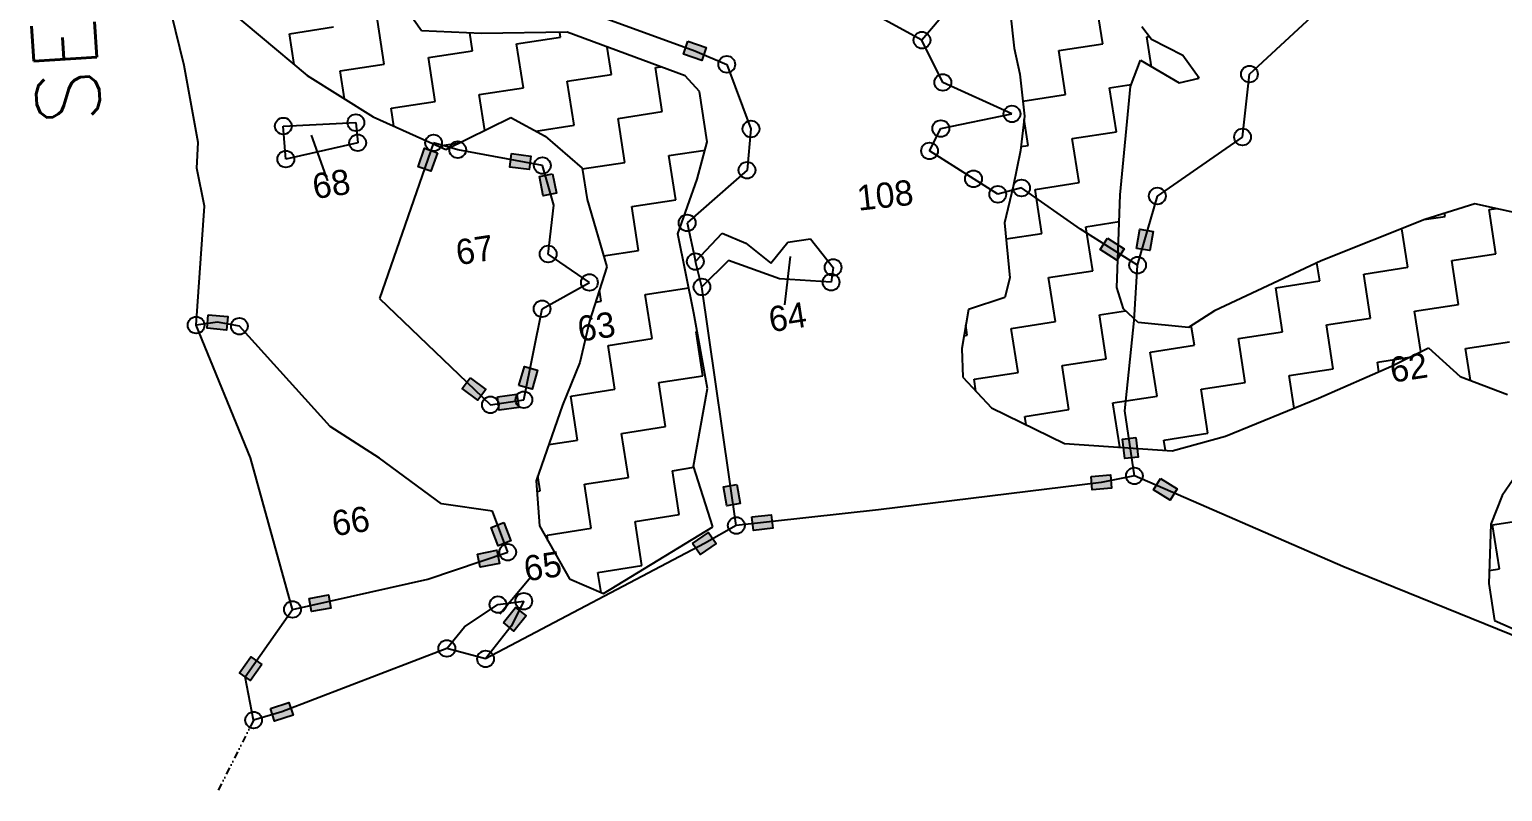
# Model space of a CAD drawing. Header units: metres. Extents: x 301485 to 306458, y 1961153 to 1964216.
# Drawn here: x 301485 to 302531, y 1961386 to 1961927 of the extents above; entities that cross this region are included whole.
import ezdxf

# ---------------------------------------------------------------- set-up
doc = ezdxf.new("R2010")
doc.units = ezdxf.units.M
doc.linetypes.add('DIVIDE', pattern=[1.25, 0.5, -0.25, 0, -0.25, 0, -0.25])
for name, color, linetype in [('POLY_HATCH', 12, 'Continuous'), ('POLY_PARCEL', 6, 'Continuous'), ('TEXT_MAPOUT', 7, 'Continuous'), ('TEXT_PARCEL', 7, 'Continuous'), ('V_BOUND_LINE', 7, 'Continuous'), ('V_DIVIDE_LINE', 7, 'DIVIDE')]:
    doc.layers.add(name, color=color, linetype=linetype)
doc.styles.get("Standard").update_dxf_attribs({"font": 'simplex.shx'})
doc.styles.add('TEXT_MAP', font='')
doc.styles.get('TEXT_MAP').set_extended_font_data('Kruti Dev 050')
doc.dimstyles.get("Standard").update_dxf_attribs({"dimtxt": 0.18, "dimasz": 0.18, "dimexe": 0.18, "dimexo": 0.0625, "dimgap": 0.09, "dimtad": 0, "dimtih": 1, "dimtoh": 1, "dimdec": 4, "dimzin": 0, "dimdsep": 46, "dimtxsty": 'Standard', "dimcen": 0.09, "dimadec": 0, "dimazin": 0, "dimtfac": 1, "dimtdec": 4, "dimtofl": 0, "dimtmove": 0, "dimatfit": 3, "dimfxl": 1, "dimtolj": 1, "dimtzin": 0, "dimarcsym": 0})

msp = doc.modelspace()

# ---------------------------------------------------------------- hatches: boundary and pattern name
for points in [[(301962.4, 1961905.2), (301965.5, 1961914.3), (301952.4, 1961918.8), (301949.3, 1961909.7)], [(301761, 1961829.7), (301770.1, 1961826.5), (301774.7, 1961839.6), (301765.6, 1961842.8)], [(301839.9, 1961827.8), (301841.1, 1961837.3), (301827.4, 1961839.1), (301826.2, 1961829.5)], [(301849.8, 1961809.1), (301859.2, 1961811), (301856.5, 1961824.6), (301847.1, 1961822.7)], [(302257.1, 1961763.4), (302262.2, 1961771.5), (302250.5, 1961778.9), (302245.3, 1961770.8)], [(302282.8, 1961783.8), (302273.3, 1961785.4), (302271.1, 1961771.7), (302280.5, 1961770.1)], [(301625, 1961713.7), (301625.8, 1961723.3), (301612, 1961724.6), (301611.2, 1961715)], [(301845.7, 1961685.1), (301836.5, 1961687.8), (301832.6, 1961674.4), (301841.9, 1961671.8)], [(301803.3, 1961663.9), (301809, 1961671.5), (301797.9, 1961679.8), (301792.2, 1961672.2)], [(301832.4, 1961658.7), (301831, 1961668.2), (301817.3, 1961666.3), (301818.6, 1961656.8)], [(302262.6, 1961622.4), (302272.1, 1961623.5), (302270.5, 1961637.3), (302261, 1961636.2)], [(302253.3, 1961601.4), (302252.5, 1961610.9), (302238.7, 1961609.7), (302239.5, 1961600.1)], [(301980.2, 1961588.8), (301989.7, 1961590.4), (301987.3, 1961604.1), (301977.9, 1961602.4)], [(302294.8, 1961592.8), (302299.8, 1961601), (302288, 1961608.3), (302283, 1961600.1)], [(302012.8, 1961573), (302011.7, 1961582.5), (301997.9, 1961581), (301999, 1961571.4)], [(301817.8, 1961560.5), (301826.8, 1961563.9), (301821.9, 1961576.9), (301812.9, 1961573.5)], [(301972.7, 1961562.2), (301967.2, 1961570), (301955.9, 1961562.1), (301961.3, 1961554.2)], [(301818.7, 1961547.9), (301816.8, 1961557.3), (301803.2, 1961554.6), (301805.1, 1961545.2)], [(301699.1, 1961516.2), (301697.3, 1961525.7), (301683.7, 1961523.1), (301685.4, 1961513.7)], [(301837.7, 1961510.7), (301830.2, 1961516.7), (301821.5, 1961505.9), (301829, 1961499.9)], [(301634.3, 1961470.2), (301642.1, 1961464.7), (301650.1, 1961476.1), (301642.2, 1961481.6)], [(301672.3, 1961440.1), (301669.3, 1961449.2), (301656.1, 1961444.9), (301659.1, 1961435.8)]]:
    msp.add_hatch(color=256).paths.add_polyline_path(points)

# ---------------------------------------------------------------- linework, layer by layer
for points in [[(301952.4, 1961918.8), (301965.5, 1961914.3), (301962.4, 1961905.2), (301949.3, 1961909.7)], [(301774.7, 1961839.6), (301770.1, 1961826.5), (301761, 1961829.7), (301765.6, 1961842.8)], [(301827.4, 1961839.1), (301841.1, 1961837.3), (301839.9, 1961827.8), (301826.2, 1961829.5)], [(301856.5, 1961824.6), (301859.2, 1961811), (301849.8, 1961809.1), (301847.1, 1961822.7)], [(302250.5, 1961778.9), (302262.2, 1961771.5), (302257.1, 1961763.4), (302245.3, 1961770.8)], [(302271.1, 1961771.7), (302273.3, 1961785.4), (302282.8, 1961783.8), (302280.5, 1961770.1)], [(301612, 1961724.6), (301625.8, 1961723.3), (301625, 1961713.7), (301611.2, 1961715)], [(301832.6, 1961674.4), (301836.5, 1961687.8), (301845.7, 1961685.1), (301841.9, 1961671.8)], [(301797.9, 1961679.8), (301809, 1961671.5), (301803.3, 1961663.9), (301792.2, 1961672.2)], [(301817.3, 1961666.3), (301831, 1961668.2), (301832.4, 1961658.7), (301818.6, 1961656.8)], [(302270.5, 1961637.3), (302272.1, 1961623.5), (302262.6, 1961622.4), (302261, 1961636.2)], [(302238.7, 1961609.7), (302252.5, 1961610.9), (302253.3, 1961601.4), (302239.5, 1961600.1)], [(301987.3, 1961604.1), (301989.7, 1961590.4), (301980.2, 1961588.8), (301977.9, 1961602.4)], [(302288, 1961608.3), (302299.8, 1961601), (302294.8, 1961592.8), (302283, 1961600.1)], [(301997.9, 1961581), (302011.7, 1961582.5), (302012.8, 1961573), (301999, 1961571.4)], [(301821.9, 1961576.9), (301826.8, 1961563.9), (301817.8, 1961560.5), (301812.9, 1961573.5)], [(301955.9, 1961562.1), (301967.2, 1961570), (301972.7, 1961562.2), (301961.3, 1961554.2)], [(301803.2, 1961554.6), (301816.8, 1961557.3), (301818.7, 1961547.9), (301805.1, 1961545.2)], [(301683.7, 1961523.1), (301697.3, 1961525.7), (301699.1, 1961516.2), (301685.4, 1961513.7)], [(301821.5, 1961505.9), (301830.2, 1961516.7), (301837.7, 1961510.7), (301829, 1961499.9)], [(301650.1, 1961476.1), (301642.1, 1961464.7), (301634.3, 1961470.2), (301642.2, 1961481.6)], [(301656.1, 1961444.9), (301669.3, 1961449.2), (301672.3, 1961440.1), (301659.1, 1961435.8)]]:
    msp.add_lwpolyline(points, close=True)
for centre in [(302118.7, 1961919.6), (301980.1, 1961902.4), (302133.5, 1961889.6), (302351.2, 1961895.5), (302182.6, 1961867.2), (301665.3, 1961858.6), (301716.8, 1961861), (301997.3, 1961856.5), (302132.1, 1961856.8), (301718.1, 1961846.7), (301772, 1961846.6), (302346.3, 1961850.8), (301667.1, 1961835.1), (301789.1, 1961841.8), (302124.1, 1961840.9), (301849.2, 1961830.5), (301994.5, 1961827.2), (302155.3, 1961821.1), (302189.4, 1961814.6), (302172.5, 1961810.1), (302285.8, 1961808.9), (301952, 1961789.8), (301853.3, 1961767.7), (301957.8, 1961762.3), (302055.6, 1961758.2), (302271.8, 1961759.8), (301882.6, 1961747.5), (301962.5, 1961744.3), (302054.2, 1961747.7), (301849, 1961728.8), (301603.4, 1961717.2), (301634.1, 1961716.4), (301812.3, 1961660.6), (301836.1, 1961664.2), (302269.5, 1961610.1), (301986.9, 1961574.9), (301824.6, 1961555.9), (301836, 1961521.1), (301671.8, 1961515.3), (301817.7, 1961518.7), (301781.4, 1961487.6), (301808.9, 1961480.1), (301644.2, 1961436.7)]:
    msp.add_circle(centre, 5.94)
at = {"layer": 'POLY_HATCH'}
for p, q in [((301615.6, 1961950.7), (301682.2, 1961894.5)), ((301763.4, 1961926.2), (301748.9, 1961946.6)), ((302181.3, 1961939.6), (302184.1, 1961914)), ((301806.1, 1961924.3), (301763.4, 1961926.2)), ((301866.7, 1961925.2), (301806.1, 1961924.3)), ((301950.6, 1961894.3), (301866.7, 1961925.2)), ((302281.7, 1961920), (302274.7, 1961929.1)), ((302184.1, 1961914), (302188.1, 1961895.5)), ((302303.8, 1961908.8), (302281.7, 1961920)), ((302266.7, 1961886.6), (302273.8, 1961905.3)), ((302273.8, 1961905.3), (302301.2, 1961889.2)), ((302315.4, 1961892.5), (302303.8, 1961908.8)), ((301682.2, 1961894.5), (301729.1, 1961865.1)), ((301960.8, 1961883.2), (301950.6, 1961894.3)), ((302188.1, 1961895.5), (302191.6, 1961865.5)), ((301966.3, 1961847.3), (301960.8, 1961883.2)), ((302259.4, 1961809.8), (302266.7, 1961886.6)), ((302301.2, 1961889.2), (302315.4, 1961892.5)), ((301729.1, 1961865.1), (301780.7, 1961841.9)), ((301780.7, 1961841.9), (301826.7, 1961864.6)), ((301826.7, 1961864.6), (301851.3, 1961851.4)), ((302191.6, 1961865.5), (302188.6, 1961841.3)), ((301851.3, 1961851.4), (301877.5, 1961828.6)), ((301959.1, 1961820.8), (301966.3, 1961847.3)), ((302188.6, 1961841.3), (302183.5, 1961815.7)), ((301877.5, 1961828.6), (301880.9, 1961806.5)), ((301945.3, 1961782), (301959.1, 1961820.8)), ((302183.5, 1961815.7), (302177.3, 1961789.9)), ((302257.1, 1961743.9), (302259.4, 1961809.8)), ((301880.9, 1961806.5), (301895, 1961758.5)), ((302511.3, 1961803.4), (302475.7, 1961792.2)), ((302547.6, 1961795.4), (302511.3, 1961803.4)), ((302177.3, 1961789.9), (302181, 1961750.9)), ((302475.7, 1961792.2), (302402.2, 1961762.9)), ((301956.7, 1961725.8), (301945.3, 1961782)), ((301895, 1961758.5), (301882.6, 1961719.9)), ((302402.2, 1961762.9), (302326.3, 1961727.4)), ((302181, 1961750.9), (302177.5, 1961736.8)), ((302177.5, 1961736.8), (302151.7, 1961728.3)), ((302261.7, 1961728.8), (302257.1, 1961743.9)), ((301966.4, 1961672.2), (301956.7, 1961725.8)), ((302151.7, 1961728.3), (302146.9, 1961700.5)), ((302272.2, 1961719.1), (302261.7, 1961728.8)), ((302326.3, 1961727.4), (302307.8, 1961715.5)), ((301882.6, 1961719.9), (301875.8, 1961690.6)), ((302307.8, 1961715.5), (302272.2, 1961719.1)), ((302146.9, 1961700.5), (302147.8, 1961680.3)), ((302452.1, 1961688), (302478.3, 1961701.1)), ((302478.3, 1961701.1), (302500.7, 1961680.8)), ((301875.8, 1961690.6), (301863.5, 1961660.4)), ((302400.2, 1961665.4), (302452.1, 1961688)), ((302147.8, 1961680.3), (302168.1, 1961658.5)), ((302500.7, 1961680.8), (302534.3, 1961667.9)), ((301956.5, 1961617.1), (301966.4, 1961672.2)), ((302334.3, 1961638.3), (302400.2, 1961665.4)), ((301863.5, 1961660.4), (301844.9, 1961606.7)), ((302168.1, 1961658.5), (302219.8, 1961633.1)), ((302219.8, 1961633.1), (302296.3, 1961627.9)), ((302296.3, 1961627.9), (302334.3, 1961638.3)), ((301970.2, 1961574), (301956.5, 1961617.1)), ((302543.6, 1961615.2), (302530.7, 1961596.2)), ((301844.9, 1961606.7), (301847.1, 1961574.6)), ((302530.7, 1961596.2), (302522.5, 1961575.8)), ((301847.1, 1961574.6), (301868.4, 1961536.9)), ((301892.6, 1961526.5), (301970.2, 1961574)), ((302522.5, 1961575.8), (302521.1, 1961533.7)), ((301868.4, 1961536.9), (301892.6, 1961526.5)), ((302521.1, 1961533.7), (302525.2, 1961507.3)), ((302525.2, 1961507.3), (302584.5, 1961481.4))]:
    msp.add_line(p, q, dxfattribs=at)
at = {"layer": 'POLY_HATCH', "linetype": 'Continuous'}
for p, q in [((302247.1, 1961917), (302242.2, 1961948.3)), ((301669.6, 1961924.2), (301700.9, 1961929)), ((301737, 1961902.5), (301732.2, 1961933.8)), ((301799.6, 1961912.1), (301797.6, 1961924.7)), ((301862.1, 1961921.8), (301861.6, 1961925.1)), ((301673, 1961902.3), (301669.6, 1961924.2)), ((301830.8, 1961917), (301862.1, 1961921.8)), ((301835.7, 1961885.7), (301830.8, 1961917)), ((301898.2, 1961895.3), (301895.2, 1961914.7)), ((302215.8, 1961912.2), (302247.1, 1961917)), ((302278.3, 1961921.9), (302280.1, 1961922.1)), ((302281.6, 1961900.7), (302278.3, 1961921.9)), ((301768.3, 1961907.3), (301799.6, 1961912.1)), ((301773.1, 1961876.1), (301768.3, 1961907.3)), ((302220.6, 1961880.9), (302215.8, 1961912.2)), ((301705.7, 1961897.7), (301737, 1961902.5)), ((301708.8, 1961877.8), (301705.7, 1961897.7)), ((301866.9, 1961890.5), (301898.2, 1961895.3)), ((301929.5, 1961900.1), (301933.2, 1961900.7)), ((301934.3, 1961868.9), (301929.5, 1961900.1)), ((302314.9, 1961892.4), (302314.8, 1961893.4)), ((301804.4, 1961880.9), (301835.7, 1961885.7)), ((301871.7, 1961859.2), (301866.9, 1961890.5)), ((302251.9, 1961885.8), (302267.3, 1961888.1)), ((302256.7, 1961854.5), (302251.9, 1961885.8)), ((301741.8, 1961871.2), (301773.1, 1961876.1)), ((301808.3, 1961855.5), (301804.4, 1961880.9)), ((302190.4, 1961876.3), (302220.6, 1961880.9)), ((301743.8, 1961858.5), (301741.8, 1961871.2)), ((301903, 1961864), (301934.3, 1961868.9)), ((301907.8, 1961832.8), (301903, 1961864)), ((302194.1, 1961844.8), (302191.3, 1961863.2)), ((301844.5, 1961855), (301871.7, 1961859.2)), ((302225.4, 1961849.7), (302256.7, 1961854.5)), ((301777.9, 1961844.8), (301790.4, 1961846.7)), ((301778.2, 1961843.1), (301777.9, 1961844.8)), ((301939.1, 1961837.6), (301964.7, 1961841.5)), ((302188.9, 1961844), (302194.1, 1961844.8)), ((302230.2, 1961818.4), (302225.4, 1961849.7)), ((301877.5, 1961828.1), (301907.8, 1961832.8)), ((301943.9, 1961806.3), (301939.1, 1961837.6)), ((302199, 1961813.6), (302230.2, 1961818.4)), ((302203.8, 1961782.3), (302199, 1961813.6)), ((301912.7, 1961801.5), (301943.9, 1961806.3)), ((301917.5, 1961770.2), (301912.7, 1961801.5)), ((302521.4, 1961799.2), (302526.6, 1961800)), ((302526.2, 1961767.9), (302521.4, 1961799.2)), ((302235.1, 1961787.1), (302258.7, 1961790.7)), ((302475.3, 1961792.1), (302490.1, 1961794.4)), ((302490.1, 1961794.4), (302489.7, 1961796.6)), ((302178.4, 1961778.4), (302203.8, 1961782.3)), ((302239.9, 1961755.8), (302235.1, 1961787.1)), ((302463.6, 1961758.3), (302459.4, 1961785.7)), ((301892.7, 1961766.4), (301917.5, 1961770.2)), ((302494.9, 1961763.1), (302526.2, 1961767.9)), ((302401.1, 1961748.6), (302399.1, 1961761.4)), ((302432.4, 1961753.5), (302463.6, 1961758.3)), ((302499.7, 1961731.8), (302494.9, 1961763.1)), ((302208.6, 1961751), (302239.9, 1961755.8)), ((302213.4, 1961719.7), (302208.6, 1961751)), ((302369.8, 1961743.8), (302401.1, 1961748.6)), ((302437.2, 1961722.2), (302432.4, 1961753.5)), ((301891, 1961734.1), (301889.8, 1961742.1)), ((301922.3, 1961738.9), (301953.1, 1961743.7)), ((301927.1, 1961707.7), (301922.3, 1961738.9)), ((302374.6, 1961712.5), (302369.8, 1961743.8)), ((301887, 1961733.5), (301891, 1961734.1)), ((302244.7, 1961724.6), (302263.2, 1961727.4)), ((302468.4, 1961727), (302499.7, 1961731.8)), ((302472.9, 1961698.4), (302468.4, 1961727)), ((302150.9, 1961710.1), (302149.8, 1961717.1)), ((302182.1, 1961714.9), (302213.4, 1961719.7)), ((302249.5, 1961693.3), (302244.7, 1961724.6)), ((302312.1, 1961702.9), (302309.9, 1961716.9)), ((302405.9, 1961717.4), (302437.2, 1961722.2)), ((302410.7, 1961686.1), (302405.9, 1961717.4)), ((301895.8, 1961702.8), (301927.1, 1961707.7)), ((301958.4, 1961712.5), (301959.1, 1961712.6)), ((301963.2, 1961681.2), (301958.4, 1961712.5)), ((302148.5, 1961709.7), (302150.9, 1961710.1)), ((302187, 1961683.6), (302182.1, 1961714.9)), ((302343.3, 1961707.7), (302374.6, 1961712.5)), ((302348.2, 1961676.5), (302343.3, 1961707.7)), ((302504.5, 1961700.5), (302535.8, 1961705.4)), ((301900.6, 1961671.6), (301895.8, 1961702.8)), ((302280.8, 1961698.1), (302312.1, 1961702.9)), ((302285.6, 1961666.8), (302280.8, 1961698.1)), ((302442, 1961690.9), (302464.9, 1961694.4)), ((302508, 1961678), (302504.5, 1961700.5)), ((302218.2, 1961688.5), (302249.5, 1961693.3)), ((302223, 1961657.2), (302218.2, 1961688.5)), ((302379.4, 1961681.3), (302410.7, 1961686.1)), ((302443, 1961684.1), (302442, 1961690.9)), ((301931.9, 1961676.4), (301963.2, 1961681.2)), ((301936.7, 1961645.1), (301931.9, 1961676.4)), ((302155.7, 1961678.8), (302187, 1961683.6)), ((302157, 1961670.4), (302155.7, 1961678.8)), ((302316.9, 1961671.6), (302348.2, 1961676.5)), ((302383, 1961658.3), (302379.4, 1961681.3)), ((301869.4, 1961666.8), (301900.6, 1961671.6)), ((301874.2, 1961635.5), (301869.4, 1961666.8)), ((302254.3, 1961662), (302285.6, 1961666.8)), ((302321.7, 1961640.4), (302316.9, 1961671.6)), ((302191.8, 1961652.4), (302223, 1961657.2)), ((302259.1, 1961630.7), (302254.3, 1961662)), ((301905.5, 1961640.3), (301936.7, 1961645.1)), ((302192.7, 1961646.4), (302191.8, 1961652.4)), ((301853.8, 1961632.3), (301874.2, 1961635.5)), ((301910.3, 1961609), (301905.5, 1961640.3)), ((302290.4, 1961635.5), (302321.7, 1961640.4)), ((302291.5, 1961628.2), (302290.4, 1961635.5)), ((302257.7, 1961630.5), (302259.1, 1961630.7)), ((301941.6, 1961613.8), (301956.8, 1961616.2)), ((301946.4, 1961582.6), (301941.6, 1961613.8)), ((301847.7, 1961599.4), (301846.1, 1961610.1)), ((301879, 1961604.2), (301910.3, 1961609)), ((301883.8, 1961572.9), (301879, 1961604.2)), ((301845.4, 1961599), (301847.7, 1961599.4)), ((301915.1, 1961577.7), (301946.4, 1961582.6)), ((302523.8, 1961575.4), (302555.1, 1961580.2)), ((301852.5, 1961568.1), (301883.8, 1961572.9)), ((301919.9, 1961546.5), (301915.1, 1961577.7)), ((302528.6, 1961544.2), (302523.8, 1961575.4)), ((301853.2, 1961563.7), (301852.5, 1961568.1)), ((301888.6, 1961541.6), (301919.9, 1961546.5)), ((301890.9, 1961527.3), (301888.6, 1961541.6)), ((302521.4, 1961543), (302528.6, 1961544.2))]:
    msp.add_line(p, q, dxfattribs=at)
at = {"layer": 'POLY_PARCEL'}
for p, q in [((302351.2, 1961895.5), (302424.1, 1961962.9)), ((301859.2, 1961947.7), (301957.4, 1961912)), ((302118.7, 1961919.6), (302076.4, 1961942.5)), ((302131, 1961934.1), (302118.7, 1961919.6)), ((302133.5, 1961889.6), (302118.7, 1961919.6)), ((301957.4, 1961912), (301980.1, 1961902.4)), ((301980.1, 1961902.4), (301997.3, 1961856.5)), ((302346.3, 1961850.8), (302351.2, 1961895.5)), ((302182.6, 1961867.2), (302133.5, 1961889.6)), ((302132.1, 1961856.8), (302182.6, 1961867.2)), ((301665.3, 1961858.6), (301716.8, 1961861)), ((301667.1, 1961835.1), (301665.3, 1961858.6)), ((301716.8, 1961861), (301718.1, 1961846.7)), ((301997.3, 1961856.5), (301994.5, 1961827.2)), ((302124.1, 1961840.9), (302132.1, 1961856.8)), ((301718.1, 1961846.7), (301667.1, 1961835.1)), ((301772, 1961846.6), (301733.5, 1961736.2)), ((301789.1, 1961841.8), (301772, 1961846.6)), ((301849.2, 1961830.5), (301789.1, 1961841.8)), ((302172.5, 1961810.1), (302124.1, 1961840.9)), ((302285.8, 1961808.9), (302346.3, 1961850.8)), ((301857.3, 1961802.4), (301849.2, 1961830.5)), ((301994.5, 1961827.2), (301952, 1961789.8)), ((302189.4, 1961814.6), (302172.5, 1961810.1)), ((302231.2, 1961785.4), (302189.4, 1961814.6)), ((301853.3, 1961767.7), (301857.3, 1961802.4)), ((302271.8, 1961759.8), (302285.8, 1961808.9)), ((301952, 1961789.8), (301957.8, 1961762.3)), ((301957.8, 1961762.3), (301976.9, 1961782.5)), ((301976.9, 1961782.5), (301993.7, 1961775.3)), ((302023.4, 1961776.1), (302039.6, 1961778.6)), ((302039.6, 1961778.6), (302055.6, 1961758.2)), ((302271.8, 1961759.8), (302231.2, 1961785.4)), ((301882.6, 1961747.5), (301853.3, 1961767.7)), ((301993.7, 1961775.3), (302011.5, 1961761.2)), ((302011.5, 1961761.2), (302023.4, 1961776.1)), ((301962.5, 1961744.3), (301957.8, 1961762.3)), ((301981.3, 1961763.1), (301962.5, 1961744.3)), ((302017.6, 1961750), (301981.3, 1961763.1)), ((302055.6, 1961758.2), (302054.2, 1961747.7)), ((302269.3, 1961720.5), (302271.8, 1961759.8)), ((301849, 1961728.8), (301882.6, 1961747.5)), ((302054.2, 1961747.7), (302017.6, 1961750)), ((301733.5, 1961736.2), (301812.3, 1961660.6)), ((301986.9, 1961574.9), (301962.5, 1961744.3)), ((301836.1, 1961664.2), (301849, 1961728.8)), ((301618.5, 1961719.2), (301603.4, 1961717.2)), ((301634.1, 1961716.4), (301618.5, 1961719.2)), ((301698.5, 1961645.2), (301634.1, 1961716.4)), ((302262.6, 1961656.3), (302269.3, 1961720.5)), ((301812.3, 1961660.6), (301836.1, 1961664.2)), ((302269.5, 1961610.1), (302262.6, 1961656.3)), ((301733.5, 1961622.6), (301698.5, 1961645.2)), ((301777.7, 1961590.2), (301733.5, 1961622.6)), ((301813.8, 1961585), (301777.7, 1961590.2)), ((301824.6, 1961555.9), (301813.8, 1961585)), ((301767.8, 1961536.8), (301824.6, 1961555.9)), ((301671.8, 1961515.3), (301767.8, 1961536.8)), ((301794, 1961502.9), (301817.7, 1961518.7)), ((301817.7, 1961518.7), (301836, 1961521.1)), ((301836, 1961521.1), (301827.1, 1961503.4)), ((301781.4, 1961487.6), (301794, 1961502.9)), ((301827.1, 1961503.4), (301808.9, 1961480.1))]:
    msp.add_line(p, q, dxfattribs=at)
at = {"layer": 'V_BOUND_LINE'}
for p, q in [((301595, 1961901.7), (301580.8, 1961959.7)), ((301604.8, 1961846.9), (301595, 1961901.7)), ((301603.8, 1961828.7), (301604.8, 1961846.9)), ((301609.3, 1961801.8), (301603.8, 1961828.7)), ((301603.4, 1961717.2), (301609.3, 1961801.8)), ((301642, 1961623), (301603.4, 1961717.2)), ((301671.8, 1961515.3), (301642, 1961623)), ((302246, 1961605.5), (302087.9, 1961586)), ((302269.5, 1961610.1), (302246, 1961605.5)), ((302417.4, 1961545.8), (302269.5, 1961610.1)), ((302087.9, 1961586), (301986.9, 1961574.9)), ((301986.9, 1961574.9), (301964.3, 1961562.1)), ((301964.3, 1961562.1), (301808.9, 1961480.1)), ((302604.7, 1961469.7), (302417.4, 1961545.8)), ((301638.1, 1961467.4), (301671.8, 1961515.3)), ((301781.4, 1961487.6), (301664.2, 1961442.5)), ((301808.9, 1961480.1), (301781.4, 1961487.6)), ((301644.2, 1961436.7), (301638.1, 1961467.4)), ((301664.2, 1961442.5), (301644.2, 1961436.7))]:
    msp.add_line(p, q, dxfattribs=at)
at = {"layer": 'V_DIVIDE_LINE', "ltscale": 10}
msp.add_line((301644.2, 1961436.7), (301618.6, 1961385.9), dxfattribs=at)

# ---------------------------------------------------------------- texts
at = {"layer": 'TEXT_MAPOUT'}
msp.add_text('SEA', height=44.92, rotation=93.8251, dxfattribs=at).set_placement((301536.1, 1961861.5))
at = {"layer": 'TEXT_PARCEL', "style": 'TEXT_MAP'}
for s, rotation, p in [('68', 8.7555, (301687.5, 1961806.6)), ('108', 6.3712, (302073.6, 1961798.4)), ('67', 8.7555, (301789.3, 1961759.7)), ('63', 8.7555, (301875.7, 1961705.3)), ('64', 8.7555, (302011.4, 1961712.1)), ('62', 8.7555, (302452.4, 1961676.2)), ('66', 8.7555, (301701.3, 1961567.2)), ('65', 8.7555, (301837.6, 1961535.1))]:
    msp.add_text(s, height=17.94, rotation=rotation, dxfattribs=at).set_placement(p)

# ---------------------------------------------------------------- leaders
for points in [[(301697, 1961819.7), (301685.2, 1961852.1)], [(302021.3, 1961731.7), (302025.4, 1961765.9)], [(301841.1, 1961538.3), (301819.1, 1961511.9)]]:
    msp.add_leader(points, dimstyle='Standard', override={"dimtxt": 2.5, "dimasz": 2.5, "dimexe": 1.25, "dimexo": 0.625, "dimgap": 0.625, "dimtad": 1, "dimtih": 0, "dimtoh": 0, "dimzin": 8, "dimcen": 2.5, "dimtofl": 1})

doc.saveas('drawing.dxf')
